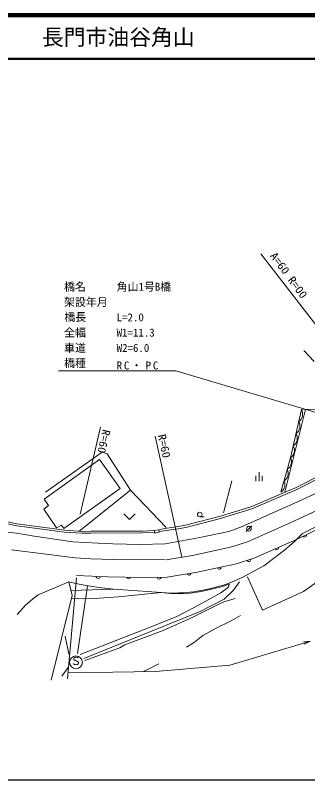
# Model space of a CAD drawing. Units: millimetres, scale not verified. Extents: x 40000 to 680000, y 20000 to 380000.
# Drawn here: x 391738 to 458739, y 205000 to 380000 of the extents above; entities that cross this region are included whole.
import ezdxf
from ezdxf.enums import TextEntityAlignment as Align

# ---------------------------------------------------------------- set-up
doc = ezdxf.new("R2010")
doc.units = ezdxf.units.MM
doc.header["$LTSCALE"] = 1000
doc.linetypes.add('CHAIN', pattern=[18.5, 12, -1.5, 3.5, -1.5])
for name, color, linetype, lineweight in [('M-BMK', 2, 'CHAIN', 13), ('M-STR-HTXT', 7, 'Continuous', 13), ('M-TTL', 2, 'Continuous', 140), ('M-TTL-BAND', 7, 'Continuous', 25), ('M-TTL-LINE', 7, 'Continuous', 50), ('M-TTL-TXT', 7, 'Continuous', 13), ('M-WORK', 1, 'Continuous', 13)]:
    doc.layers.add(name, color=color, linetype=linetype, lineweight=lineweight)
doc.styles.add('ＭＳ ゴシック', font='')
doc.styles.get('ＭＳ ゴシック').set_extended_font_data('MS Gothic')

msp = doc.modelspace()

# ---------------------------------------------------------------- linework, layer by layer
at = {"layer": 'M-BMK'}
for p, q in [((454569, 263694), (462108, 267226)), ((444922, 259430), (454569, 263694)), ((441359, 258292), (444922, 259430)), ((390856, 257597), (397561, 256820)), ((432347, 256325), (441359, 258292)), ((397561, 256820), (405451, 255766)), ((405451, 255766), (409104, 255547)), ((409104, 255547), (414084, 255402)), ((426278, 255329), (432347, 256325)), ((414084, 255402), (426278, 255329))]:
    msp.add_line(p, q, dxfattribs=at)
at = {"layer": 'M-STR-HTXT'}
for p, q in [((448009, 325409), (477073, 287791)), ((411297, 285681), (406609, 265786)), ((423783, 283666), (429904, 255924)), ((405795, 251189), (403682, 228110)), ((440861, 231217), (459385, 236748)), ((423874, 229794), (440861, 231217)), ((403812, 229526), (414106, 229638)), ((414106, 229638), (423874, 229794))]:
    msp.add_line(p, q, dxfattribs=at)
msp.add_lwpolyline([(457928, 236035), (459385, 236748), (457775, 236546)], dxfattribs=at)
at = {"layer": 'M-TTL'}
msp.add_line((680000, 380000), (40000, 380000), dxfattribs=at)
at = {"layer": 'M-TTL', "lineweight": 13}
msp.add_lwpolyline([(474262, 284993), (428538, 298621), (401620, 298621)], dxfattribs=at)
at = {"layer": 'M-TTL-BAND'}
msp.add_line((40000, 205000), (579000, 205000), dxfattribs=at)
at = {"layer": 'M-TTL-LINE'}
msp.add_line((40000, 370000), (680000, 370000), dxfattribs=at)
at = {"layer": 'M-WORK'}
for p, q in [((457835, 303239), (460195, 300740)), ((458206, 289751), (453524, 270803)), ((454796, 278671), (457284, 289731)), ((457284, 289731), (461328, 289816)), ((411058, 278280), (398393, 269240)), ((398666, 270801), (411631, 279960)), ((415777, 271704), (411058, 278280)), ((411631, 279960), (412785, 279587)), ((412785, 279587), (418147, 271276)), ((452571, 270830), (454796, 278671)), ((447578, 273353), (447578, 275443)), ((455775, 271739), (462591, 275147)), ((439454, 266130), (441373, 273393)), ((446849, 273336), (446849, 274552)), ((448292, 273336), (448292, 274552)), ((455798, 271229), (462615, 274637)), ((402842, 262485), (415777, 271704)), ((418147, 271276), (406372, 261901)), ((418147, 271276), (426334, 262769)), ((454086, 271045), (455775, 271739)), ((445916, 267520), (454086, 271045)), ((445939, 267010), (454109, 270535)), ((454109, 270535), (455798, 271229)), ((456376, 268578), (461217, 270816)), ((399347, 267752), (398244, 266934)), ((398393, 269240), (399347, 267752)), ((443568, 262865), (456376, 268578)), ((398244, 266934), (401181, 262646)), ((438750, 265334), (445916, 267520)), ((438773, 264824), (445939, 267010)), ((382814, 265025), (392059, 263146)), ((382876, 265463), (392121, 263584)), ((416627, 265890), (417939, 264554)), ((417939, 264554), (419226, 265866)), ((430769, 263252), (438750, 265334)), ((430792, 262742), (438773, 264824)), ((433996, 265179), (434995, 265179)), ((457534, 261357), (465027, 265090)), ((392059, 263146), (403025, 261688)), ((392121, 263584), (403087, 262126)), ((401181, 262646), (402359, 263291)), ((402359, 263291), (402842, 262485)), ((426039, 262496), (428596, 262862)), ((428596, 262862), (430769, 263252)), ((428619, 262352), (430792, 262742)), ((440629, 261845), (443568, 262865)), ((444600, 261792), (445926, 263118)), ((456188, 260016), (463093, 263365)), ((388962, 261723), (392071, 261407)), ((392071, 261407), (396103, 260751)), ((396103, 260751), (404921, 259488)), ((403025, 261688), (407068, 261411)), ((403087, 262126), (407129, 261849)), ((407068, 261411), (409029, 261463)), ((407129, 261849), (409090, 261901)), ((409029, 261463), (420804, 261487)), ((409090, 261901), (420866, 261925)), ((420804, 261487), (423715, 261616)), ((420866, 261925), (423641, 262048)), ((423641, 262048), (424605, 262202)), ((423641, 262048), (423748, 261417)), ((423748, 261417), (424704, 261651)), ((424605, 262202), (426039, 262496)), ((424704, 261651), (424605, 262202)), ((424680, 261788), (424683, 261789)), ((424683, 261789), (428619, 262352)), ((433658, 260363), (440629, 261845)), ((455693, 259524), (457534, 261357)), ((404921, 259488), (407715, 259294)), ((407715, 259294), (410702, 259173)), ((410702, 259173), (414103, 258978)), ((420346, 258881), (426079, 259027)), ((426079, 259027), (433658, 260363)), ((446627, 255800), (456188, 260016)), ((453406, 257525), (455693, 259524)), ((414103, 258978), (420346, 258881)), ((448721, 253993), (453406, 257525)), ((442401, 254399), (446627, 255800)), ((438100, 253495), (442401, 254399)), ((446726, 252915), (448721, 253993)), ((426519, 251335), (433456, 252498)), ((433456, 252498), (438100, 253495)), ((443865, 251363), (446726, 252915)), ((396989, 247335), (403992, 250297)), ((403992, 250297), (405582, 249919)), ((403992, 250297), (404771, 247190)), ((405759, 251739), (412970, 251434)), ((412970, 251434), (420709, 251295)), ((420709, 251295), (426519, 251335)), ((440758, 249973), (443865, 251363)), ((441734, 248373), (443139, 250299)), ((444946, 251481), (448397, 243818)), ((457752, 248088), (460910, 250274)), ((404485, 248328), (414262, 248654)), ((405582, 249919), (407592, 249512)), ((405992, 233890), (408293, 249408)), ((407592, 249512), (410876, 249025)), ((410876, 249025), (414346, 248645)), ((414346, 248645), (427373, 247743)), ((432587, 248017), (435526, 248575)), ((439215, 249250), (435426, 248329)), ((435526, 248575), (439138, 249451)), ((438840, 247770), (440566, 249068)), ((439138, 249451), (440758, 249973)), ((440740, 249762), (439215, 249250)), ((440566, 249068), (440740, 249762)), ((395763, 246406), (396989, 247335)), ((404771, 247190), (399952, 227754)), ((409866, 246493), (415307, 246853)), ((415307, 246853), (425183, 247894)), ((427379, 247639), (425183, 247894)), ((427373, 247743), (429205, 247751)), ((429655, 247541), (427379, 247639)), ((429205, 247751), (430294, 247769)), ((431841, 247718), (429655, 247541)), ((430294, 247769), (431728, 247946)), ((431728, 247946), (432587, 248017)), ((433859, 248011), (431841, 247718)), ((433690, 244952), (438840, 247770)), ((435426, 248329), (433859, 248011)), ((439634, 246343), (441734, 248373)), ((448397, 243818), (457752, 248088)), ((394052, 244968), (395763, 246406)), ((404609, 246539), (407437, 246382)), ((407437, 246382), (409866, 246493)), ((432394, 242191), (439268, 245665)), ((434110, 243480), (439634, 246343)), ((439268, 245665), (442106, 246471)), ((392142, 242852), (394052, 244968)), ((407414, 232744), (434110, 243480)), ((428759, 242329), (433690, 244952)), ((424435, 240629), (428759, 242329)), ((425641, 239130), (432394, 242191)), ((441223, 241371), (443355, 242598)), ((406618, 233647), (424435, 240629)), ((437790, 239673), (441223, 241371)), ((416854, 235846), (425641, 239130)), ((434704, 237988), (437790, 239673)), ((403201, 237899), (403979, 233721)), ((430986, 235361), (432771, 236451)), ((432771, 236451), (434704, 237988)), ((407689, 232313), (415691, 235221)), ((415691, 235221), (416854, 235846)), ((424625, 231526), (421146, 229796)), ((402375, 228742), (403833, 230661))]:
    msp.add_line(p, q, dxfattribs=at)
for centre, radius in [((433996, 265702), 523), ((445263, 262455), 543), ((405643, 231859), 1464)]:
    msp.add_circle(centre, radius, dxfattribs=at)
for centre, radius, start, end in [((455521, 288675), 2055, 303.72275, 30.92839), ((454899, 285910), 2055, 303.72275, 30.92839), ((454278, 283145), 2055, 303.72275, 30.92839), ((453656, 280380), 2055, 303.72275, 30.92839), ((453053, 277754), 1970, 300.54981, 27.75545), ((452311, 275140), 1970, 300.54981, 27.75545), ((451570, 272526), 1970, 300.54981, 27.75545), ((458050, 260974), 416, 212.63565, 19.10853), ((451652, 258084), 424, 212.23935, 15.354), ((445279, 255354), 414, 198.38965, 18.2785), ((431580, 252269), 430, 200.80477, 358.22684), ((438500, 253627), 421, 198.26814, 5.49253), ((410760, 251580), 499, 183.62858, 351.52623), ((417717, 251407), 431, 186.7268, 351.21796), ((424721, 251326), 421, 180.88715, 359.89503)]:
    msp.add_arc(centre, radius, start, end, dxfattribs=at)

# ---------------------------------------------------------------- texts
at = {"layer": 'M-STR-HTXT', "style": 'ＭＳ ゴシック', "width": 1.1}
for s, rotation, p in [('A=60 R=00', 306.402, (453219, 319605)), ('R=60', 256.809, (410625, 282791)), ('R=60', 282.43, (424447, 281069))]:
    msp.add_text(s, height=1833, rotation=rotation, dxfattribs=at).set_placement(p, align=Align.BOTTOM_CENTER)
at = {"layer": 'M-STR-HTXT', "style": 'ＭＳ ゴシック'}
for s, p in [('橋名', (402917, 316383)), ('角山1号B橋', (414962, 316383)), ('架設年月', (402917, 312883)), ('橋長', (402985, 309434)), ('L=2.0', (414962, 309383)), ('全幅', (402917, 305883)), ('W1=11.3', (414962, 305883)), ('車道', (402917, 302383)), ('W2=6.0', (414962, 302383)), ('橋種', (402917, 298883))]:
    msp.add_text(s, height=1833, dxfattribs=at).set_placement(p, align=Align.BOTTOM_LEFT)
at = {"layer": 'M-STR-HTXT', "insert": (414962, 298883), "char_height": 1833, "attachment_point": 7, "style": 'ＭＳ ゴシック'}
msp.add_mtext('\\T1.33;RC・PC', dxfattribs=at)
at = {"layer": 'M-TTL-TXT', "style": 'ＭＳ ゴシック'}
msp.add_text('地 名      長門市油谷角山', height=3666, dxfattribs=at).set_placement((370380, 375000), align=Align.MIDDLE_LEFT)
at = {"layer": 'M-WORK', "style": 'ＭＳ ゴシック'}
msp.add_text('Ｓ', height=1833, dxfattribs=at).set_placement((404375, 230704), align=Align.BOTTOM_LEFT)

doc.saveas('drawing.dxf')
